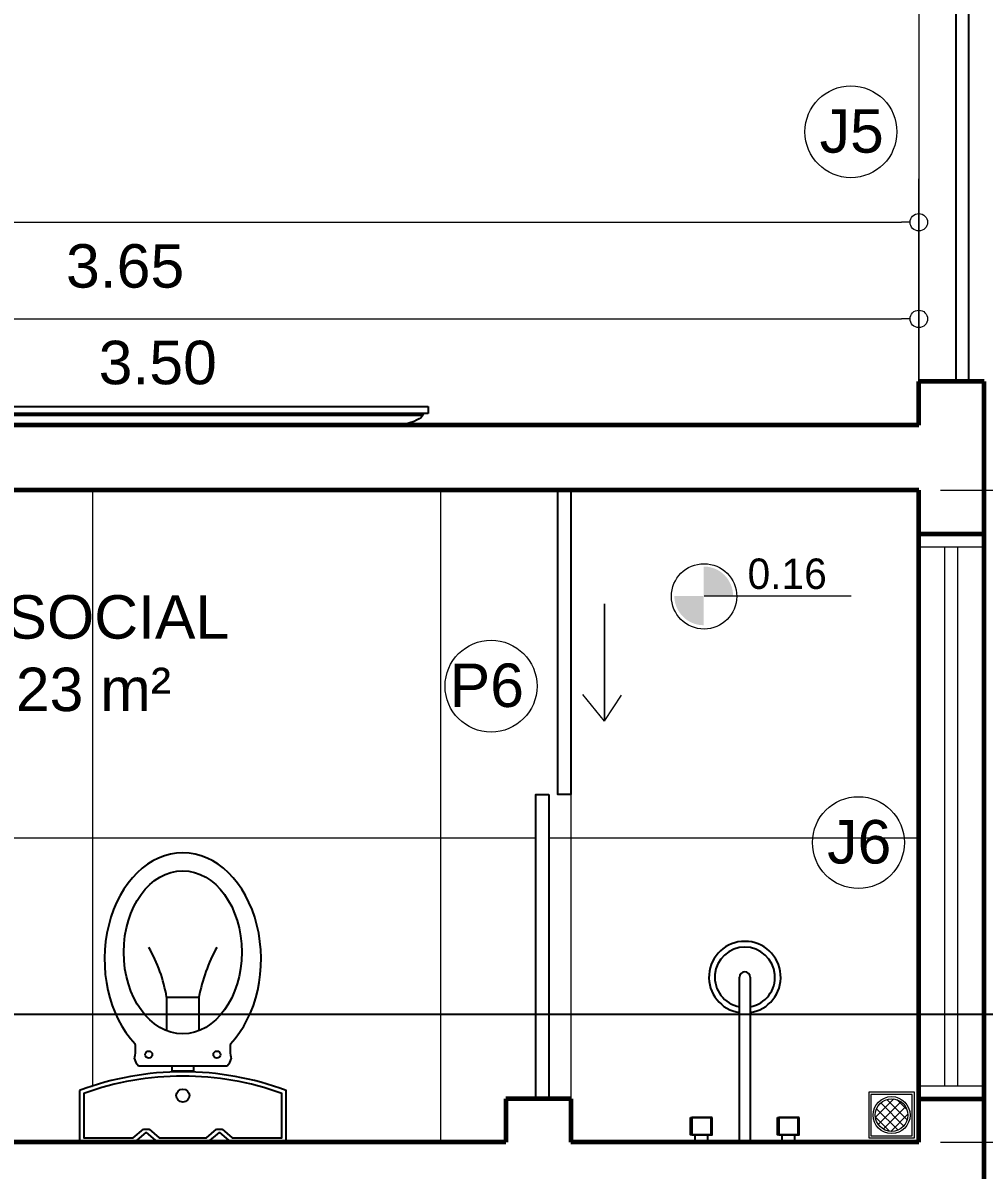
# Model space of a CAD drawing. Header units: millimetres. Extents: x 13 to 97.1, y 11.9 to 71.3.
# Drawn here: x 29.319 to 31.529, y 42.149 to 44.788 of the extents above; entities that cross this region are included whole.
import ezdxf

# ---------------------------------------------------------------- set-up
doc = ezdxf.new("R2010")
doc.units = ezdxf.units.MM
doc.linetypes.add('TRACEJADA', pattern=[19.05, 12.7, -6.35])
for name, color, linetype, lineweight in [('COTAS', 7, 'Continuous', 13), ('DESNÍVEL', 3, 'Continuous', 15), ('HACHURA', 7, 'Continuous', 13), ('JANELA', 2, 'Continuous', 25), ('PAREDE CORTADA', 6, 'Continuous', 60), ('PEITORIL', 4, 'Continuous', 15), ('PORTAS', 1, 'Continuous', 25), ('PROJEÇÃO', 7, 'TRACEJADA', 15), ('TEXTO AMBIENTE', 7, 'Continuous', 30), ('TEXTO TÍTULO', 7, 'Continuous', 40), ('TRAÇO FINO', 7, 'Continuous', 13)]:
    doc.layers.add(name, color=color, linetype=linetype, lineweight=lineweight)
doc.layers.add('LINHA DE CORTE', color=2, linetype='Continuous')
doc.layers.add('MOBILIAS', color=7, linetype='Continuous')
doc.styles.get("Standard").update_dxf_attribs({"font": 'arial.ttf'})
doc.styles.add('STYLUS', font='stylu.ttf')
doc.dimstyles.new('Cota Projetos Arquitetônicos', dxfattribs={"dimtxt": 0.1, "dimasz": 0.04, "dimexe": 0.1, "dimexo": 0.05, "dimgap": 0.05, "dimtad": 4, "dimzin": 4, "dimdsep": 46, "dimtxsty": 'Standard', "dimblk": 'DOTBLANK', "dimcen": 0.09, "dimclrd": 7, "dimclre": 7, "dimclrt": 7, "dimadec": 0, "dimazin": 0, "dimtfac": 1, "dimtmove": 2, "dimatfit": 3, "dimfxl": 1, "dimtolj": 1, "dimtzin": 0, "dimlwd": 13, "dimlwe": 13, "dimarcsym": 0})

# ---------------------------------------------------------------- blocks, each defined once
blk = doc.blocks.new('_DotBlank')
at = {"color": 0, "linetype": 'ByBlock', "lineweight": -2}
blk.add_line((-0.5, 0), (-1, 0), dxfattribs=at)
blk.add_circle((0, 0), 0.5, dxfattribs=at)
blk = doc.blocks.new('*D396')
at = {"layer": 'COTAS', "color": 7, "linetype": 'Continuous', "lineweight": 13, "transparency": 16777216}
for p, q in [((31.5792, 47.0253), (31.9399, 47.0253)), ((31.8399, 46.9853), (31.8399, 35.8532)), ((31.5792, 35.8132), (31.9399, 35.8132))]:
    blk.add_line(p, q, dxfattribs=at)
at = {"layer": 'Defpoints', "color": 0, "transparency": 16777216}
for p in [(31.5292, 47.0253), (31.5292, 35.8132), (31.8399, 35.8132)]:
    blk.add_point(p, dxfattribs=at)
at = {"layer": 'COTAS', "color": 7, "lineweight": 13, "transparency": 16777216, "xscale": 0.04, "yscale": 0.04, "zscale": 0.04}
for p, rotation in [((31.8399, 47.0253), 90), ((31.8399, 35.8132), 270)]:
    blk.add_blockref('_DotBlank', p, dxfattribs=dict(at, rotation=rotation))
at = {"layer": 'COTAS', "color": 7, "transparency": 16777216, "insert": (31.9401, 41.4192), "char_height": 0.1, "attachment_point": 5, "rotation": 90}
blk.add_mtext('\\A1;11.21', dxfattribs=at)
blk = doc.blocks.new('*D403')
at = {"layer": 'COTAS', "color": 7, "linetype": 'Continuous', "lineweight": 13, "transparency": 16777216}
for p, q in [((27.7292, 43.9132), (27.7292, 44.4296)), ((31.3792, 43.9132), (31.3792, 44.4296)), ((27.7692, 44.3296), (31.3392, 44.3296))]:
    blk.add_line(p, q, dxfattribs=at)
at = {"layer": 'Defpoints', "color": 0, "transparency": 16777216}
for p in [(31.3792, 44.3296), (27.7292, 43.8632), (31.3792, 43.8632)]:
    blk.add_point(p, dxfattribs=at)
at = {"layer": 'COTAS', "color": 7, "lineweight": 13, "transparency": 16777216, "xscale": 0.04, "yscale": 0.04, "zscale": 0.04, "rotation": 180}
blk.add_blockref('_DotBlank', (27.7292, 44.3296), dxfattribs=at)
at = {"layer": 'COTAS', "color": 7, "lineweight": 13, "transparency": 16777216, "xscale": 0.04, "yscale": 0.04, "zscale": 0.04}
blk.add_blockref('_DotBlank', (31.3792, 44.3296), dxfattribs=at)
at = {"layer": 'COTAS', "color": 7, "transparency": 16777216, "insert": (29.5542, 44.2285), "char_height": 0.1, "attachment_point": 5}
blk.add_mtext('\\A1;3.65', dxfattribs=at)
blk = doc.blocks.new('*D404')
at = {"layer": 'COTAS', "color": 7, "linetype": 'Continuous', "lineweight": 13, "transparency": 16777216}
for p, q in [((27.8792, 43.9132), (27.8792, 44.2074)), ((31.3792, 43.9132), (31.3792, 44.2074)), ((27.9192, 44.1074), (31.3392, 44.1074))]:
    blk.add_line(p, q, dxfattribs=at)
at = {"layer": 'Defpoints', "color": 0, "transparency": 16777216}
for p in [(31.3792, 44.1074), (27.8792, 43.8632), (31.3792, 43.8632)]:
    blk.add_point(p, dxfattribs=at)
at = {"layer": 'COTAS', "color": 7, "lineweight": 13, "transparency": 16777216, "xscale": 0.04, "yscale": 0.04, "zscale": 0.04, "rotation": 180}
blk.add_blockref('_DotBlank', (27.8792, 44.1074), dxfattribs=at)
at = {"layer": 'COTAS', "color": 7, "lineweight": 13, "transparency": 16777216, "xscale": 0.04, "yscale": 0.04, "zscale": 0.04}
blk.add_blockref('_DotBlank', (31.3792, 44.1074), dxfattribs=at)
at = {"layer": 'COTAS', "color": 7, "transparency": 16777216, "insert": (29.6292, 44.0063), "char_height": 0.1, "attachment_point": 5}
blk.add_mtext('\\A1;3.50', dxfattribs=at)
blk = doc.blocks.new('*D346')
at = {"layer": 'Defpoints', "color": 0, "transparency": 16777216}
for p in [(31.3792, 43.7132), (31.3792, 42.2132), (31.6458, 42.2132)]:
    blk.add_point(p, dxfattribs=at)
at = {"layer": 'TEXTO TÍTULO', "color": 7, "linetype": 'Continuous', "lineweight": 13, "transparency": 16777216}
for p, q in [((31.4292, 43.7132), (31.7458, 43.7132)), ((31.6458, 43.6732), (31.6458, 42.2532)), ((31.4292, 42.2132), (31.7458, 42.2132))]:
    blk.add_line(p, q, dxfattribs=at)
at = {"layer": 'TEXTO TÍTULO', "color": 7, "lineweight": 13, "transparency": 16777216, "xscale": 0.04, "yscale": 0.04, "zscale": 0.04}
for p, rotation in [((31.6458, 43.7132), 90), ((31.6458, 42.2132), 270)]:
    blk.add_blockref('_DotBlank', p, dxfattribs=dict(at, rotation=rotation))
at = {"layer": 'TEXTO TÍTULO', "color": 7, "transparency": 16777216, "insert": (31.7468, 42.9632), "char_height": 0.1, "attachment_point": 5, "rotation": 90}
blk.add_mtext('\\A1;1.50', dxfattribs=at)

msp = doc.modelspace()

# ---------------------------------------------------------------- hatches: boundary and pattern name
at = {"layer": 'COTAS'}
h = msp.add_hatch(dxfattribs=at)
h.set_pattern_fill('189', color=256, scale=0.1, pattern_type=2)
h.set_pattern_definition([(0, (0, 0), (0, 0.8), []), (90, (0, 0), (-0.8, 5e-17), [])])
h.paths.add_polyline_path([(30.6372, 44.1231, -1), (30.4257, 44.1231, -1)], flags=17)
h.paths.add_polyline_path([(30.441, 44.0207), (30.6385, 44.0207), (30.6385, 44.2268), (30.441, 44.2268)], flags=9)
h = msp.add_hatch(dxfattribs=at)
h.set_pattern_fill('189', color=256, scale=0.1, pattern_type=2)
h.set_pattern_definition([(0, (27.8792, 43.7132), (0, 0.8), []), (90, (27.8792, 43.7132), (-0.8, 5e-17), [])])
edge = h.paths.add_edge_path()
edge.add_ellipse((29.6868, 42.6341), major_axis=(0, 0.245), ratio=0.734689, start_angle=217.4419, end_angle=502.5577, ccw=False)
edge.add_arc((29.8921, 42.4272), 0.0967, 172.6527, 193.2485)
edge.add_arc((29.769, 42.4114), 0.0297, 311.2776, 347.6565, ccw=False)
edge.add_line((29.7886, 42.3891), (29.7115, 42.3891))
edge.add_line((29.7115, 42.3891), (29.7115, 42.3771))
edge.add_line((29.7115, 42.3771), (29.7137, 42.3771))
edge.add_line((29.7137, 42.3771), (29.7137, 42.3748))
edge.add_arc((29.6868, 41.6992), 0.6761, 69.4285, 87.7199, ccw=False)
edge.add_line((29.9244, 42.3322), (29.9244, 42.2132))
edge.add_line((29.9244, 42.2132), (30.4292, 42.2132))
edge.add_line((30.4292, 42.2132), (30.4292, 42.3132))
edge.add_line((30.4292, 42.3132), (30.4985, 42.3132))
edge.add_line((30.4985, 42.3132), (30.4985, 43.0132))
edge.add_line((30.4985, 43.0132), (30.5285, 43.0132))
edge.add_line((30.5285, 43.0132), (30.5285, 42.3132))
edge.add_line((30.5285, 42.3132), (30.5792, 42.3132))
edge.add_line((30.5792, 42.3132), (30.5792, 43.0132))
edge.add_line((30.5792, 43.0132), (30.5492, 43.0132))
edge.add_line((30.5492, 43.0132), (30.5492, 43.7132))
edge.add_line((30.5492, 43.7132), (27.8792, 43.7132))
edge.add_line((27.8792, 43.7132), (27.8792, 43.6132))
edge.add_line((27.8792, 43.6132), (27.8792, 43.0132))
edge.add_line((27.8792, 43.0132), (27.8792, 42.2132))
edge.add_line((27.8792, 42.2132), (27.9492, 42.2132))
edge.add_line((27.9492, 42.2132), (27.9492, 42.6132))
edge.add_line((27.9492, 42.6132), (29.2992, 42.6132))
edge.add_line((29.2992, 42.6132), (29.2992, 42.2132))
edge.add_line((29.2992, 42.2132), (29.4492, 42.2132))
edge.add_line((29.4492, 42.2132), (29.4492, 42.3322))
edge.add_arc((29.6868, 41.6992), 0.6761, 92.2801, 110.5715, ccw=False)
edge.add_line((29.6599, 42.3748), (29.6599, 42.3771))
edge.add_line((29.6599, 42.3771), (29.6621, 42.3771))
edge.add_line((29.6621, 42.3771), (29.6621, 42.3891))
edge.add_line((29.6621, 42.3891), (29.585, 42.3891))
edge.add_arc((29.6046, 42.4114), 0.0297, 192.3435, 228.7225, ccw=False)
edge.add_arc((29.4815, 42.4272), 0.0967, 346.7515, 367.3488)
h.paths.add_polyline_path([(30.2899, 43.2625, -1), (30.5014, 43.2625, -1)], flags=16)
h.paths.add_polyline_path([(29.0359, 43.0141, -1), (28.8857, 43.0141, -1)], flags=16)
h.paths.add_polyline_path([(27.9292, 43.1132), (27.9292, 42.5132), (27.8992, 42.5132), (27.8992, 43.1132)], flags=16)
h.paths.add_polyline_path([(30.2818, 43.1602), (30.5027, 43.1602), (30.5027, 43.3663), (30.2818, 43.3663)], flags=24)
h.paths.add_polyline_path([(28.4852, 43.1235), (29.8161, 43.1235), (29.8161, 43.5214), (28.4852, 43.5214)], flags=24)
h.paths.add_polyline_path([(29.0427, 43.0111), (29.3221, 43.0111), (29.3221, 43.1198), (29.0427, 43.1198)], flags=24)
h = msp.add_hatch(dxfattribs=at)
h.set_pattern_fill('189', color=256, scale=0.1, pattern_type=2)
h.set_pattern_definition([(0, (31.3792, 43.7132), (0, 0.8), []), (90, (31.3792, 43.7132), (-0.8, 5e-17), [])])
h.paths.add_polyline_path([(31.3792, 43.7132), (30.5792, 43.7132), (30.5792, 42.3132), (30.5792, 42.2132), (30.8642, 42.2132), (30.8642, 42.2303), (30.8574, 42.2303), (30.854, 42.2303), (30.854, 42.2703), (30.9038, 42.2703), (30.9038, 42.2303), (30.8942, 42.2303), (30.8942, 42.2132), (30.967, 42.2132), (30.967, 42.5113, -13.483522), (30.9913, 42.5113), (30.9913, 42.2132), (31.0641, 42.2132), (31.0641, 42.2303), (31.0573, 42.2303), (31.0545, 42.2303), (31.0545, 42.2703), (31.1044, 42.2703), (31.1044, 42.2303), (31.0941, 42.2303), (31.0941, 42.2132), (31.3792, 42.2132), (31.3792, 42.6132)])
h.paths.add_polyline_path([(31.346, 42.9025, -1), (31.1346, 42.9025, -1)], flags=16)
h.paths.add_polyline_path([(30.8103, 43.469, -1), (30.9605, 43.469, -1)], flags=16)
h.paths.add_polyline_path([(31.2642, 42.3282), (31.3692, 42.3282), (31.3692, 42.2232), (31.2642, 42.2232)], flags=16)
h.paths.add_polyline_path([(31.2692, 42.3232), (31.3642, 42.3232), (31.3642, 42.2282), (31.2692, 42.2282)], flags=0)
h.paths.add_polyline_path([(31.3592, 42.2757, -1), (31.2742, 42.2757, -1)], flags=0)
h.paths.add_polyline_path([(31.3542, 42.2757, -1), (31.2792, 42.2757, -1)], flags=0)
h.paths.add_polyline_path([(30.9673, 43.466), (31.2467, 43.466), (31.2467, 43.5748), (30.9673, 43.5748)], flags=24)
h = msp.add_hatch(color=256, dxfattribs=at)
h.paths.add_polyline_path([(30.8846, 43.5377), (30.8846, 43.4701), (30.9521, 43.4701, 0.414214)])
h.paths.add_polyline_path([(30.8846, 43.4701), (30.8171, 43.4701, 0.414214), (30.8846, 43.4026)])
h = msp.add_hatch(dxfattribs=at)
h.set_pattern_fill('189', color=256, scale=0.1, pattern_type=2)
h.set_pattern_definition([(0, (27.8792, 43.7132), (0, 0.8), []), (90, (27.8792, 43.7132), (-0.8, 5e-17), [])])
h.paths.add_polyline_path([(31.346, 42.9025, -1), (31.1346, 42.9025, -1)], flags=17)
h.paths.add_polyline_path([(31.1498, 42.8001), (31.3474, 42.8001), (31.3474, 43.0062), (31.1498, 43.0062)], flags=9)
at = {"layer": 'HACHURA'}
h = msp.add_hatch(dxfattribs=at)
h.set_pattern_fill('ANSI37', color=256, scale=0.005, angle=360)
h.set_pattern_definition([(45, (-823.483635, -493.648685), (-0.01122532015, 0.01122532015), []), (135, (-823.483635, -493.648685), (-0.01122532015, -0.01122532015), [])])
h.paths.add_polyline_path([(31.3542, 42.2757, 1), (31.2792, 42.2757, 1)])

# ---------------------------------------------------------------- linework, layer by layer
at = {"layer": 'COTAS', "ltscale": 0.06}
msp.add_line((30.8855, 43.4699), (31.2238, 43.4699), dxfattribs=at)
at = {"layer": 'COTAS'}
for centre in [(31.2231, 44.5378), (30.3956, 43.2625), (31.2403, 42.9025)]:
    msp.add_circle(centre, 0.1057, dxfattribs=at)
at = {"layer": 'COTAS', "ltscale": 0.06}
msp.add_circle((30.8854, 43.469), 0.0751, dxfattribs=at)
at = {"layer": 'DESNÍVEL'}
msp.add_line((30.5792, 43.7132), (30.5792, 42.3132), dxfattribs=at)
at = {"layer": 'JANELA'}
msp.add_lwpolyline([(31.4642, 45.4132), (31.4642, 43.9632), (31.4942, 43.9632), (31.4942, 45.4132)], close=True, dxfattribs=at)
at = {"layer": 'LINHA DE CORTE'}
msp.add_line((20.4472, 42.5077), (32.3148, 42.5077), dxfattribs=at)
at = {"layer": 'MOBILIAS'}
for p, q in [((28.8576, 43.9061), (30.2509, 43.9061)), ((30.2509, 43.8898), (28.8576, 43.8898)), ((30.2509, 43.9061), (30.2509, 43.8898)), ((28.87, 43.8858), (30.2384, 43.8858)), ((30.1865, 43.8632), (28.9219, 43.8632)), ((30.1922, 43.8644), (30.1865, 43.8632)), ((30.202, 43.8659), (30.1922, 43.8644)), ((30.2089, 43.8684), (30.202, 43.8659)), ((30.2187, 43.8714), (30.2089, 43.8684)), ((30.2245, 43.8746), (30.2187, 43.8714)), ((30.2301, 43.8773), (30.2245, 43.8746)), ((30.2345, 43.8808), (30.2301, 43.8773)), ((30.2384, 43.8858), (30.2345, 43.8808)), ((29.6496, 42.5468), (29.6496, 42.4697)), ((29.6496, 42.5468), (29.724, 42.5468)), ((29.724, 42.5468), (29.724, 42.4701)), ((29.585, 42.3891), (29.7886, 42.3891)), ((29.6599, 42.3771), (29.6599, 42.3748)), ((29.6599, 42.3771), (29.7137, 42.3771)), ((29.7137, 42.3771), (29.7137, 42.3748)), ((29.5963, 42.2431), (29.6092, 42.2431)), ((29.7643, 42.2431), (29.7772, 42.2431))]:
    msp.add_line(p, q, dxfattribs=at)
for points in [[(30.967, 42.2132), (30.967, 42.5929)], [(30.9913, 42.5929), (30.9913, 42.2132)], [(29.6092, 42.2431), (29.6326, 42.2231), (29.7409, 42.2231), (29.7643, 42.2431)], [(30.8942, 42.2132), (30.8942, 42.2303), (30.8642, 42.2303), (30.8642, 42.2132)], [(31.0941, 42.2132), (31.0941, 42.2303), (31.0641, 42.2303), (31.0641, 42.2132)]]:
    msp.add_lwpolyline(points, dxfattribs=at)
for points in [[(29.6621, 42.3891), (29.7115, 42.3891), (29.7115, 42.3771), (29.6621, 42.3771)], [(30.854, 42.2702), (30.901, 42.2702), (30.901, 42.2303), (30.854, 42.2303)], [(30.9038, 42.2703), (30.8574, 42.2703), (30.8574, 42.2303), (30.9038, 42.2303)], [(31.0545, 42.2703), (31.101, 42.2703), (31.101, 42.2303), (31.0545, 42.2303)], [(31.1044, 42.2702), (31.0573, 42.2702), (31.0573, 42.2303), (31.1044, 42.2303)]]:
    msp.add_lwpolyline(points, close=True, dxfattribs=at)
for points in [[(29.4492, 42.3322), (29.4492, 42.2132), (29.5766, 42.2132), (29.6028, 42.2356), (29.6289, 42.2132), (29.7446, 42.2132), (29.7708, 42.2356), (29.7969, 42.2132), (29.9244, 42.2132), (29.9244, 42.3322, 0.181474), (29.4492, 42.3322)], [(29.7772, 42.2431), (29.8006, 42.2231), (29.9145, 42.2231), (29.9145, 42.3253, 0.176172), (29.4591, 42.3253), (29.4591, 42.2231), (29.5729, 42.2231), (29.5963, 42.2431)]]:
    msp.add_lwpolyline(points, format="xyb", dxfattribs=at)
for centre, radius in [((29.6085, 42.415), 0.00811), ((29.7651, 42.415), 0.00811), ((29.6868, 42.3204), 0.015)]:
    msp.add_circle(centre, radius, dxfattribs=at)
for centre, radius, start, end in [((30.2384, 43.8878), 0.00204, 270, 90), ((30.9792, 42.5929), 0.0825, 278.4831, 261.5169), ((29.3121, 42.4906), 0.3421, 9.4583, 29.9722), ((30.0942, 42.4788), 0.3764, 150.9705, 169.5989), ((30.9792, 42.5929), 0.0692, 280.1232, 259.8768), ((30.9792, 42.5929), 0.0122, 0, 180), ((29.4815, 42.4272), 0.0967, 346.7515, 7.5372), ((29.8921, 42.4272), 0.0967, 172.4628, 193.2485), ((29.6046, 42.4114), 0.0297, 192.3435, 228.7224), ((29.769, 42.4114), 0.0297, 311.2776, 347.6565)]:
    msp.add_arc(centre, radius, start, end, dxfattribs=at)
msp.add_ellipse((29.6868, 42.6341), major_axis=(0, 0.245), ratio=0.734689, start_param=3.795077, end_param=8.771286, dxfattribs=at)
msp.add_ellipse((29.6867, 42.6503), major_axis=(0, 0.1876), ratio=0.723143, dxfattribs=at)
at = {"layer": 'PAREDE CORTADA'}
for p, q in [((31.3792, 43.8632), (31.3792, 43.9632)), ((31.3792, 43.8632), (31.3792, 43.9632)), ((31.5292, 43.9632), (31.3792, 43.9632)), ((31.5292, 42.6132), (31.5292, 43.9632)), ((31.3792, 43.8632), (27.7292, 43.8632)), ((31.3792, 43.7132), (27.8792, 43.7132)), ((31.3792, 43.7132), (29.3792, 43.7132)), ((31.3792, 42.6132), (31.3792, 43.7132)), ((31.3792, 43.6132), (31.5292, 43.6132)), ((31.3792, 42.2132), (31.3792, 42.6132)), ((31.5292, 35.8132), (31.5292, 42.6132)), ((30.4292, 42.3132), (30.4292, 42.2132)), ((30.5792, 42.3132), (30.4292, 42.3132)), ((30.5792, 42.3132), (30.5792, 42.2132)), ((31.3792, 42.3132), (31.5292, 42.3132)), ((31.3792, 42.3132), (31.5292, 42.3132)), ((31.3792, 42.2132), (31.3792, 42.3132)), ((30.4292, 42.2132), (27.8792, 42.2132)), ((31.3792, 42.2132), (30.5792, 42.2132))]:
    msp.add_line(p, q, dxfattribs=at)
at = {"layer": 'PEITORIL'}
msp.add_line((31.3792, 46.8632), (31.3792, 43.9632), dxfattribs=at)
at = {"layer": 'PORTAS'}
for points in [[(30.5792, 43.7132), (30.5792, 43.0132), (30.5492, 43.0132), (30.5492, 43.7132)], [(30.5285, 43.0132), (30.5285, 42.3132), (30.4985, 42.3132), (30.4985, 43.0132)]]:
    msp.add_lwpolyline(points, close=True, dxfattribs=at)
at = {"layer": 'PROJEÇÃO'}
for p, q in [((31.3792, 43.5832), (31.3792, 43.6132)), ((31.5292, 43.6132), (31.3792, 43.6132)), ((31.5292, 43.6132), (31.5292, 43.5832)), ((31.3792, 43.5832), (31.5292, 43.5832)), ((31.4392, 42.3432), (31.4392, 43.5832)), ((31.4692, 42.3432), (31.4692, 43.5832)), ((31.3792, 42.3432), (31.5292, 42.3432)), ((31.3792, 42.3132), (31.3792, 42.3432)), ((31.5292, 42.3432), (31.5292, 42.3132)), ((31.3792, 42.3132), (31.5292, 42.3132))]:
    msp.add_line(p, q, dxfattribs=at)
at = {"layer": 'TRAÇO FINO', "ltscale": 0.06}
for p, q in [((30.6565, 43.1847), (30.6565, 43.4521)), ((30.6565, 43.4521), (30.6565, 43.1821)), ((30.6565, 43.1821), (30.6063, 43.243)), ((30.6574, 43.1834), (30.6955, 43.2414))]:
    msp.add_line(p, q, dxfattribs=at)
at = {"layer": 'TRAÇO FINO'}
for p, q in [((31.3692, 42.3282), (31.2642, 42.3282)), ((31.2642, 42.3282), (31.2642, 42.2232)), ((31.3642, 42.3232), (31.2692, 42.3232)), ((31.2692, 42.3232), (31.2692, 42.2282)), ((31.3642, 42.2282), (31.3642, 42.3232)), ((31.3692, 42.2232), (31.3692, 42.3282)), ((31.2692, 42.2282), (31.3642, 42.2282)), ((31.2642, 42.2232), (31.3692, 42.2232))]:
    msp.add_line(p, q, dxfattribs=at)
for radius in [0.0425, 0.0375]:
    msp.add_circle((31.3167, 42.2757), radius, dxfattribs=at)

# ---------------------------------------------------------------- texts
at = {"layer": 'COTAS', "style": 'STYLUS'}
msp.add_text('0.16', height=0.07, dxfattribs=at).set_placement((30.9854, 43.4861))
at = {"layer": 'COTAS', "char_height": 0.1, "attachment_point": 9}
for s, insert in [('J5', (31.2987, 44.4883)), ('P6', (30.4713, 43.2131)), ('J6', (31.316, 42.853))]:
    msp.add_mtext_dynamic_manual_height_columns(s, width=0.218613, gutter_width=0.75, heights=[0], dxfattribs=dict(at, insert=insert))
at = {"layer": 'TEXTO AMBIENTE', "insert": (28.1147, 43.4717), "char_height": 0.1, "attachment_point": 1}
msp.add_mtext_dynamic_manual_height_columns('\\pxqc;BANHEIRO SOCIAL\\PÁREA = 5,23 m²', width=2.077037, gutter_width=12.5, heights=[0.4317], dxfattribs=at)

# ---------------------------------------------------------------- dimensions: what is measured, and where the dimension line sits
at = {"layer": 'COTAS'}
dim = msp.add_linear_dim(base=(31.8399, 35.8132), p1=(31.5292, 47.0253), p2=(31.5292, 35.8132), angle=90, dimstyle='Cota Projetos Arquitetônicos', dxfattribs=at)
dim.commit()
dim.dimension.update_dxf_attribs({"geometry": '*D396', "text_midpoint": (31.9401, 41.4192)})
for base, p1, picture, middle in [((31.3792, 44.3296), (27.7292, 43.8632), '*D403', (29.5542, 44.2285)), ((31.3792, 44.1074), (27.8792, 43.8632), '*D404', (29.6292, 44.0063))]:
    dim = msp.add_linear_dim(base=base, p1=p1, p2=(31.3792, 43.8632), dimstyle='Cota Projetos Arquitetônicos', dxfattribs=at)
    dim.commit()
    dim.dimension.update_dxf_attribs({"geometry": picture, "text_midpoint": middle})
at = {"layer": 'TEXTO TÍTULO'}
dim = msp.add_linear_dim(base=(31.6458, 42.2132), p1=(31.3792, 43.7132), p2=(31.3792, 42.2132), angle=90, dimstyle='Cota Projetos Arquitetônicos', dxfattribs=at)
dim.commit()
dim.dimension.update_dxf_attribs({"geometry": '*D346', "text_midpoint": (31.7468, 42.9632)})

doc.saveas('drawing.dxf')
